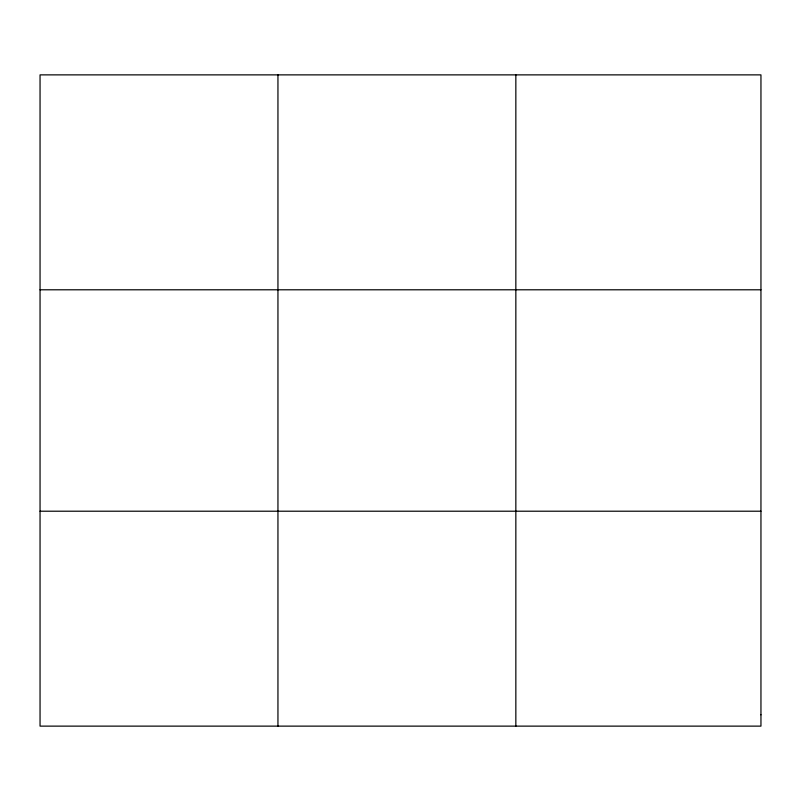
<?xml version="1.0" encoding="UTF-8"?>
<svg xmlns="http://www.w3.org/2000/svg" width="801" height="801" viewBox="0 0 801 801"><rect width="100%" height="100%" fill="white"/><g stroke="black" fill="none" stroke-linecap="round" stroke-linejoin="round"><path stroke-width="1.2" d="M277.947 74.873L277.947 726.127M515.844 74.873L515.844 726.127M40.05 289.792L760.95 289.792M40.05 511.208L760.95 511.208M760.95 714.812L760.95 726.127L40.05 726.127L40.05 74.873L760.95 74.873L760.95 714.812"/></g></svg>
